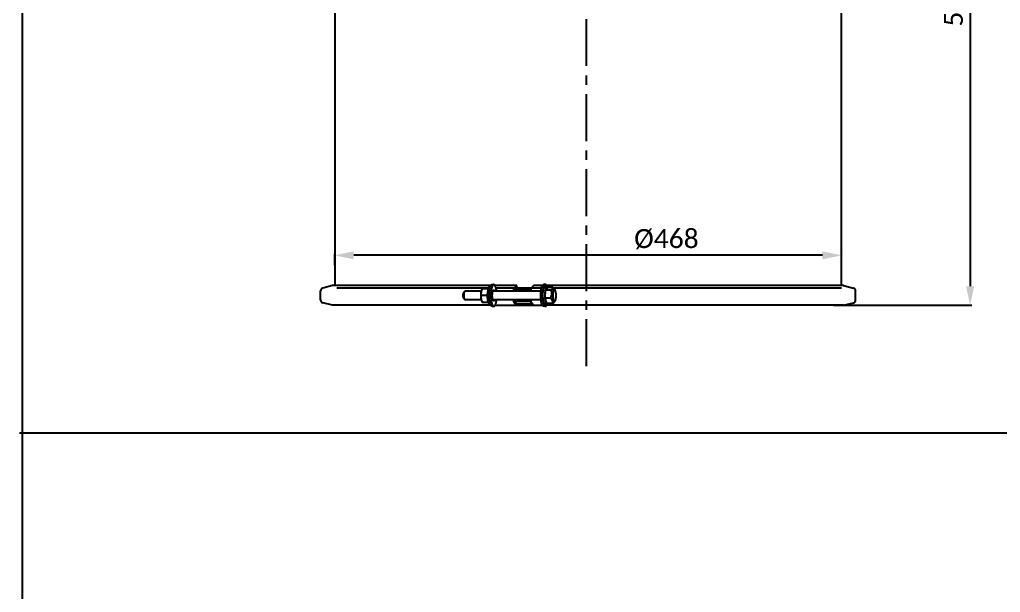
# Model space of a CAD drawing. Header units: millimetres. Extents: x 971 to 5173, y 8 to 3808.
# Drawn here: x 971 to 1877, y 1908 to 2437 of the extents above; entities that cross this region are included whole.
import ezdxf

# ---------------------------------------------------------------- set-up
doc = ezdxf.new("R2010")
doc.units = ezdxf.units.MM
doc.header["$LTSCALE"] = 115.5
doc.header["$PDMODE"] = 3
doc.header["$PDSIZE"] = 8
doc.linetypes.add('CENTER', pattern=[0.6, 0.375, -0.075, 0.075, -0.075])
doc.layers.get('0').update_dxf_attribs({"linetype": 'CONTINUOUS'})
doc.layers.get('Defpoints').update_dxf_attribs({"linetype": 'CONTINUOUS'})
doc.styles.get("Standard").update_dxf_attribs({"font": 'calibri.ttf'})
doc.dimstyles.new('DIMSTYLE_4', dxfattribs={"dimtxt": 17.5, "dimasz": 17.5, "dimexe": 1.5, "dimexo": 1, "dimgap": 0.875, "dimtad": 1, "dimdec": 0, "dimdsep": 46, "dimtxsty": 'Standard', "dimblk": '_FILLED', "dimblk1": '_FILLED', "dimblk2": '_FILLED', "dimcen": 0.09, "dimazin": 2, "dimtp": 0.01, "dimtm": 0.01, "dimtfac": 1, "dimtdec": 0, "dimtofl": 0, "dimtmove": 0, "dimatfit": 3, "dimldrblk": '_FILLED', "dimfxl": 1, "dimtolj": 1, "dimarcsym": 0})

# ---------------------------------------------------------------- blocks, each defined once
blk = doc.blocks.new('_FILLED')
at = {"color": 0, "linetype": 'ByBlock'}
blk.add_solid([(0, 0), (-1, 0.214), (-1, -0.214)], dxfattribs=at)
blk = doc.blocks.new('*D117')
at = {"color": 0, "linetype": 'Continuous', "lineweight": -2}
for p, q in [((1660.68, 2723.27), (1850.03, 2723.27)), ((1848.53, 2705.77), (1848.53, 2190.72)), ((1722.37, 2173.22), (1850.03, 2173.22))]:
    blk.add_line(p, q, dxfattribs=at)
at = {"layer": 'Defpoints', "color": 0}
for p in [(1659.68, 2723.27), (1721.37, 2173.22), (1848.53, 2173.22)]:
    blk.add_point(p, dxfattribs=at)
at = {"color": 0, "linetype": 'ByBlock', "lineweight": -2, "xscale": 17.5, "yscale": 17.5, "zscale": 17.5}
for p, rotation in [((1848.53, 2723.27), 89.99999999999997), ((1848.53, 2173.22), 270)]:
    blk.add_blockref('_FILLED', p, dxfattribs=dict(at, rotation=rotation))
at = {"color": 0, "insert": (1824.32, 2448.24), "char_height": 17.5, "attachment_point": 2, "rotation": 90, "line_spacing_factor": 0.9}
blk.add_mtext('\\A1; {\\A1;550}', dxfattribs=at)
blk = doc.blocks.new('*D118')
at = {"color": 0, "linetype": 'Continuous', "lineweight": -2}
for p, q in [((1261.69, 2210.27), (1261.69, 2220.84)), ((1729.68, 2190.77), (1729.68, 2220.84)), ((1712.18, 2219.34), (1279.19, 2219.34))]:
    blk.add_line(p, q, dxfattribs=at)
at = {"layer": 'Defpoints', "color": 0}
for p in [(1261.69, 2219.34), (1261.69, 2209.27), (1729.68, 2189.77)]:
    blk.add_point(p, dxfattribs=at)
at = {"color": 0, "linetype": 'ByBlock', "lineweight": -2, "xscale": 17.5, "yscale": 17.5, "zscale": 17.5, "rotation": 180}
blk.add_blockref('_FILLED', (1261.69, 2219.34), dxfattribs=at)
at = {"color": 0, "linetype": 'ByBlock', "lineweight": -2, "xscale": 17.5, "yscale": 17.5, "zscale": 17.5}
blk.add_blockref('_FILLED', (1729.68, 2219.34), dxfattribs=at)
at = {"color": 0, "insert": (1567.99, 2243.55), "char_height": 17.5, "attachment_point": 2, "line_spacing_factor": 0.9}
blk.add_mtext('\\A1;%%c468', dxfattribs=at)

msp = doc.modelspace()

# ---------------------------------------------------------------- linework, layer by layer
at = {"color": 0, "linetype": 'Continuous'}
for p, q in [((973.10021, 2120.13555), (973.10021, 3808.11742)), ((1261.68562, 2543.26878), (1261.68562, 2191.32008)), ((1729.67912, 2191.32008), (1729.67912, 2543.26878)), ((1248.57912, 2178.04764), (1248.57912, 2186.48991)), ((1259.68737, 2191.32008), (1250.54253, 2189.01077)), ((1405.73487, 2191.32008), (1259.68737, 2191.32008)), ((1263.68239, 2189.26878), (1403.8542, 2189.26878)), ((1380.94241, 2185.13921), (1381.8215, 2186.09602)), ((1397.23457, 2186.26878), (1382.14612, 2186.26878)), ((1397.74915, 2187.88183), (1398.13768, 2188.69299)), ((1398.13756, 2188.69302), (1398.19669, 2188.81499)), ((1398.19669, 2188.81499), (1403.60781, 2188.81499)), ((1403.68743, 2188.8132), (1403.60781, 2188.81499)), ((1405.45403, 2190.76878), (1405.19202, 2190.76878)), ((1406.92046, 2192.26878), (1408.55288, 2192.26878)), ((1452.09117, 2186.26878), (1407.71898, 2186.26878)), ((1429.80076, 2191.32008), (1409.73062, 2191.32008)), ((1410.54049, 2189.26878), (1452.65945, 2189.26878)), ((1426.69983, 2186.26878), (1426.69983, 2186.48991)), ((1427.14648, 2186.48991), (1427.14648, 2186.26878)), ((1429.80076, 2191.32008), (1427.24793, 2189.01077)), ((1442.98379, 2187.26878), (1427.25212, 2187.26878)), ((1429.35739, 2189.26878), (1429.91011, 2189.76878)), ((1429.91011, 2189.76878), (1429.80076, 2191.32008)), ((1442.95588, 2186.48991), (1442.95588, 2186.26878)), ((1443.37481, 2189.01077), (1445.32603, 2191.32008)), ((1453.46899, 2191.32008), (1445.32603, 2191.32008)), ((1456.27711, 2192.26878), (1454.64469, 2192.26878)), ((1456.02703, 2179.78601), (1456.41607, 2187.16535)), ((1458.00555, 2190.76878), (1456.27711, 2190.76878)), ((1456.41607, 2187.16535), (1458.39458, 2189.64812)), ((1461.20479, 2187.16535), (1456.41607, 2187.16535)), ((1731.67086, 2191.32008), (1457.46074, 2191.32008)), ((1463.18331, 2189.64812), (1458.39458, 2189.64812)), ((1463.75771, 2189.06979), (1463.18331, 2189.64812)), ((1463.56007, 2189.26878), (1729.67912, 2189.26878)), ((1464.99754, 2187.7195), (1463.7571, 2189.0696)), ((1731.67086, 2191.32008), (1740.8157, 2189.01077)), ((1742.77912, 2178.04764), (1742.77912, 2186.48991)), ((1259.68737, 2173.21747), (1250.54253, 2175.52678)), ((1380.94241, 2179.39834), (1381.8215, 2178.44153)), ((1397.23683, 2178.26878), (1382.14612, 2178.26878)), ((1402.53769, 2182.36222), (1397.12657, 2182.36222)), ((1397.74915, 2176.65572), (1398.15179, 2175.8151)), ((1403.56263, 2175.816), (1398.15151, 2175.816)), ((1403.68695, 2175.72256), (1400.24656, 2175.72256)), ((1403.56263, 2175.816), (1403.65835, 2175.81384)), ((1452.09264, 2178.26878), (1407.71632, 2178.26878)), ((1426.69983, 2178.04764), (1426.69983, 2178.26878)), ((1427.14648, 2178.26878), (1427.14648, 2178.04764)), ((1427.24793, 2175.52678), (1429.80076, 2173.21747)), ((1427.25163, 2177.26878), (1442.98379, 2177.26878)), ((1429.91011, 2174.76878), (1427.35884, 2177.07667)), ((1429.80076, 2173.21747), (1429.91011, 2174.76878)), ((1429.91011, 2174.76878), (1444.01527, 2174.76878)), ((1442.95588, 2178.26878), (1442.95588, 2178.04764)), ((1445.32603, 2173.21747), (1443.37481, 2175.52678)), ((1457.61651, 2174.88943), (1456.02703, 2179.78601)), ((1460.81576, 2179.78601), (1456.02703, 2179.78601)), ((1462.40524, 2174.88943), (1457.61651, 2174.88943)), ((1464.99754, 2176.81805), (1464.28315, 2176.04051)), ((1731.67086, 2173.21747), (1740.8157, 2175.52678)), ((1405.74649, 2173.21747), (1259.68737, 2173.21747)), ((1405.46124, 2173.76878), (1405.19202, 2173.76878)), ((1406.92046, 2172.26878), (1408.55288, 2172.26878)), ((1409.73847, 2173.21747), (1453.46105, 2173.21747)), ((1456.27711, 2172.26878), (1454.64469, 2172.26878)), ((1458.00555, 2173.76878), (1456.27711, 2173.76878)), ((1731.67086, 2173.21747), (1457.4528, 2173.21747)), ((973.10021, 355.03527), (973.10021, 2120.13555)), ((970.51567, 2055.24368), (3070.51567, 2055.24368))]:
    msp.add_line(p, q, dxfattribs=at)
at = {"color": 0, "linetype": 'CENTER'}
msp.add_line((1494.11921, 2117.02165), (1494.11921, 2860.61024), dxfattribs=at)
at = {"color": 0, "linetype": 'Continuous'}
for centre, radius, start, end in [((1251.17912, 2186.48991), 2.6, 104.1723377, 180), ((1390.38004, 2186.7431), 13.38905, 8.1652112, 8.90204839), ((1403.51026, 2184.68844), 4.53212, 20.55995982, 21.17013838), ((1403.49809, 2184.68365), 4.5452, 20.441413, 21.15502388), ((1435.6373, 2186.49737), 8.93747, 175.02762209, 180.04785371), ((1454.62822, 2186.49776), 11.67234, 176.19653243, 180.03852118), ((1740.17912, 2186.48991), 2.6, 0, 75.8276623), ((1251.17912, 2178.04764), 2.6, 180, 255.8276623), ((1387.97402, 2189.49061), 16.21464, 333.91991185, 336.40665142), ((1387.19508, 2175.07756), 16.98416, 22.97648574, 25.39835071), ((1390.02029, 2178.00049), 13.71739, 350.83665287, 351.6451271), ((1403.50592, 2179.851), 4.53685, 338.83027922, 339.47680081), ((1403.49987, 2179.85308), 4.54325, 338.86857227, 339.50876868), ((1384.52862, 2181.49989), 26.7784, 351.73010352, 353.04958871), ((1435.6373, 2178.04018), 8.93747, 179.95214629, 184.97237791), ((1454.62822, 2178.03979), 11.67234, 179.96147882, 183.80346757), ((1448.384, 2186.52089), 14.13885, 331.5534388, 332.83987665), ((1740.17912, 2178.04764), 2.6, 284.1723377, 0)]:
    msp.add_arc(centre, radius, start, end, dxfattribs=at)
for points, knots in [([(1380.38665, 2181.37258), (1380.35268, 2181.76132), (1380.33131, 2182.53063), (1380.41528, 2183.60762), (1380.57635, 2184.40502), (1380.7685, 2184.89108), (1380.88076, 2185.07204), (1380.94237, 2185.13912)], [0, 0, 0, 0, 0.302649995, 0.595240322, 0.837108365, 0.929358043, 1, 1, 1, 1]), ([(1381.08048, 2181.07385), (1381.03519, 2181.59217), (1381.00669, 2182.61794), (1381.11866, 2184.05397), (1381.33344, 2185.1172), (1381.58967, 2185.76529), (1381.73933, 2186.00659), (1381.8215, 2186.09602)], [0, 0, 0, 0, 0.302641723, 0.5952403, 0.837108395, 0.929358326, 1, 1, 1, 1]), ([(1381.8215, 2186.09602), (1381.84621, 2186.1229), (1381.93454, 2186.20923), (1382.05822, 2186.26877), (1382.14612, 2186.26875)], [0, 0, 0, 0, 0.293481195, 1, 1, 1, 1]), ([(1397.74913, 2176.65577), (1397.63329, 2176.89762), (1397.42774, 2177.45488), (1397.19369, 2178.38771), (1397.01307, 2179.4691), (1396.8935, 2180.65776), (1396.83998, 2181.90844), (1396.85475, 2183.173), (1396.9372, 2184.40269), (1397.03934, 2185.2023), (1397.10313, 2185.58695)], [0, 0, 0, 0, 0.088871402, 0.196060637, 0.318420341, 0.451873807, 0.591754745, 0.733076786, 0.87078207, 1, 1, 1, 1]), ([(1397.12657, 2182.36222), (1397.04396, 2182.88982), (1396.93825, 2183.96756), (1397.01499, 2185.05093), (1397.10416, 2185.58861)], [0, 0, 0, 0, 0.494908365, 1, 1, 1, 1]), ([(1397.10313, 2185.58695), (1397.1754, 2186.02274), (1397.30405, 2186.6425), (1397.54328, 2187.40302), (1397.67757, 2187.73238), (1397.74909, 2187.88171)], [0, 0, 0, 0, 0.55443514, 0.792193061, 1, 1, 1, 1]), ([(1397.10416, 2185.58861), (1397.16844, 2185.97625), (1397.35044, 2186.75172), (1397.61977, 2187.50034), (1397.77188, 2187.8716)], [0, 0, 0, 0, 0.494788387, 1, 1, 1, 1]), ([(1397.77188, 2187.8716), (1397.80017, 2187.94065), (1397.91607, 2188.21709), (1398.04043, 2188.48995), (1398.13768, 2188.69299)], [0, 0, 0, 0, 0.24894866, 1, 1, 1, 1]), ([(1405.19203, 2173.76879), (1405.09936, 2173.76878), (1404.89972, 2173.81321), (1404.62483, 2173.99588), (1404.36427, 2174.283), (1404.1166, 2174.67128), (1403.88305, 2175.15706), (1403.66621, 2175.73511), (1403.46881, 2176.39845), (1403.22643, 2177.42304), (1402.99754, 2178.8505), (1402.84014, 2180.68305), (1402.80063, 2182.59823), (1402.85536, 2183.88993), (1402.9048, 2184.53122)], [0, 0, 0, 0, 0.024197182, 0.051764281, 0.084925351, 0.124759469, 0.171616367, 0.225412202, 0.285788004, 0.352194063, 0.500188292, 0.66273283, 0.832071122, 1, 1, 1, 1]), ([(1402.9048, 2184.53122), (1402.96577, 2185.32228), (1403.10112, 2186.46225), (1403.40001, 2187.88969), (1403.58188, 2188.52957), (1403.68204, 2188.82556)], [0, 0, 0, 0, 0.544281489, 0.785635716, 1, 1, 1, 1]), ([(1403.68204, 2188.82556), (1403.77781, 2189.10861), (1403.93301, 2189.50686), (1404.18755, 2189.98113), (1404.37557, 2190.26086), (1404.5702, 2190.48264), (1404.77127, 2190.64494), (1404.97878, 2190.74548), (1405.12306, 2190.76876), (1405.19198, 2190.76877)], [0, 0, 0, 0, 0.34613021, 0.493178713, 0.622789392, 0.735729471, 0.833771411, 0.920166219, 1, 1, 1, 1]), ([(1405.6306, 2173.40028), (1405.44709, 2173.74279), (1405.11991, 2174.54699), (1404.74335, 2175.91059), (1404.44473, 2177.51463), (1404.23651, 2179.29869), (1404.12736, 2181.19587), (1404.12174, 2183.13392), (1404.21991, 2185.03891), (1404.35696, 2186.28559), (1404.44478, 2186.88937)], [0, 0, 0, 0, 0.085106745, 0.189224561, 0.309513278, 0.442086419, 0.582397337, 0.725513171, 0.866364247, 1, 1, 1, 1]), ([(1404.44478, 2186.88937), (1404.50134, 2187.2783), (1404.62674, 2188.02189), (1404.86315, 2189.07294), (1405.13633, 2189.9992), (1405.4409, 2190.78448), (1405.77219, 2191.41639), (1406.12473, 2191.88649), (1406.45585, 2192.15066), (1406.72516, 2192.25231), (1406.8567, 2192.26878), (1406.92054, 2192.26877)], [0, 0, 0, 0, 0.189544635, 0.36349099, 0.519258194, 0.654848259, 0.769116026, 0.862248648, 0.936802648, 0.969211331, 1, 1, 1, 1]), ([(1406.07719, 2186.88937), (1405.98938, 2186.28559), (1405.85233, 2185.03891), (1405.75415, 2183.13392), (1405.75977, 2181.19587), (1405.86893, 2179.29869), (1406.07714, 2177.51463), (1406.37576, 2175.91059), (1406.75232, 2174.54699), (1407.07951, 2173.74279), (1407.26302, 2173.40028)], [0, 0, 0, 0, 0.13363575, 0.274486825, 0.417602658, 0.557913576, 0.690486717, 0.810775435, 0.914893254, 1, 1, 1, 1]), ([(1408.55286, 2192.26877), (1408.48902, 2192.26877), (1408.35749, 2192.25227), (1408.08818, 2192.15063), (1407.75708, 2191.88642), (1407.40455, 2191.41631), (1407.07328, 2190.7844), (1406.76873, 2189.99913), (1406.49555, 2189.07288), (1406.25916, 2188.02186), (1406.13376, 2187.27829), (1406.07719, 2186.88937)], [0, 0, 0, 0, 0.030788763, 0.063197232, 0.137753109, 0.230887638, 0.345156451, 0.480746654, 0.636512121, 0.810459409, 1, 1, 1, 1]), ([(1407.90795, 2177.83453), (1407.81619, 2178.00578), (1407.6526, 2178.40789), (1407.46434, 2179.08969), (1407.31498, 2179.89171), (1407.17324, 2181.10818), (1407.12911, 2182.68642), (1407.22489, 2183.95927), (1407.31504, 2184.57907)], [0, 0, 0, 0, 0.085127789, 0.189268704, 0.309585172, 0.442188198, 0.725571049, 1, 1, 1, 1]), ([(1407.31504, 2184.57907), (1407.34332, 2184.77352), (1407.40602, 2185.1453), (1407.52421, 2185.6708), (1407.66078, 2186.13393), (1407.81312, 2186.52654), (1407.97855, 2186.84253), (1408.15537, 2187.07751), (1408.34451, 2187.22989), (1408.48775, 2187.26876), (1408.55284, 2187.26877)], [0, 0, 0, 0, 0.189608928, 0.363642361, 0.519463712, 0.65511349, 0.769430161, 0.862605846, 0.937195024, 1, 1, 1, 1]), ([(1408.55284, 2187.26877), (1408.60985, 2187.26878), (1408.77091, 2187.23076), (1409.00363, 2187.02927), (1409.13271, 2186.82452), (1409.19781, 2186.70302)], [0, 0, 0, 0, 0.191417051, 0.537221993, 1, 1, 1, 1]), ([(1411.11025, 2186.27806), (1411.05796, 2186.70607), (1410.9387, 2187.52673), (1410.70528, 2188.69038), (1410.42859, 2189.72108), (1410.11452, 2190.59871), (1409.76976, 2191.30622), (1409.44375, 2191.7711), (1409.16645, 2192.03326), (1408.96591, 2192.16769), (1408.76105, 2192.25), (1408.62073, 2192.26877), (1408.55286, 2192.26877)], [0, 0, 0, 0, 0.189160019, 0.363623164, 0.520361933, 0.656960055, 0.771875182, 0.864937027, 0.903947279, 0.938696847, 0.970227152, 1, 1, 1, 1]), ([(1409.19781, 2186.70302), (1409.21505, 2186.67085), (1409.28663, 2186.53012), (1409.34739, 2186.38405), (1409.38977, 2186.27034)], [0, 0, 0, 0, 0.231217336, 1, 1, 1, 1]), ([(1427.24793, 2189.01077), (1427.07325, 2188.85276), (1426.86207, 2188.23582), (1426.76631, 2187.64585), (1426.73346, 2187.27203)], [0, 0, 0, 0, 0.385636804, 1, 1, 1, 1]), ([(1427.14648, 2186.48991), (1427.14648, 2186.56391), (1427.15562, 2186.82663), (1427.1888, 2187.09278), (1427.25152, 2187.2715)], [0, 0, 0, 0, 0.28092648, 1, 1, 1, 1]), ([(1442.98159, 2187.27203), (1443.00658, 2187.64412), (1443.08481, 2188.22452), (1443.22943, 2188.83871), (1443.37481, 2189.01077)], [0, 0, 0, 0, 0.623433533, 1, 1, 1, 1]), ([(1452.0125, 2178.93834), (1451.95009, 2179.57128), (1451.86331, 2180.85806), (1451.83939, 2182.79419), (1451.91952, 2184.71039), (1452.10042, 2186.53355), (1452.3745, 2188.19499), (1452.73067, 2189.63188), (1453.10216, 2190.65549), (1453.44194, 2191.31065), (1453.62196, 2191.5802), (1453.71498, 2191.69789)], [0, 0, 0, 0, 0.14604904, 0.295957578, 0.444428029, 0.58622084, 0.716425795, 0.830741965, 0.925823257, 0.965554137, 1, 1, 1, 1]), ([(1455.3474, 2191.69789), (1455.25438, 2191.5802), (1455.07436, 2191.31065), (1454.73457, 2190.65549), (1454.36309, 2189.63188), (1454.00692, 2188.19499), (1453.73284, 2186.53355), (1453.55194, 2184.71039), (1453.47181, 2182.79419), (1453.49573, 2180.85806), (1453.58251, 2179.57128), (1453.64492, 2178.93834)], [0, 0, 0, 0, 0.034445862, 0.074176741, 0.169258032, 0.2835742, 0.413779155, 0.555571966, 0.704042418, 0.853950958, 1, 1, 1, 1]), ([(1453.71498, 2191.69789), (1453.78445, 2191.78579), (1453.9246, 2191.94277), (1454.15768, 2192.12782), (1454.39806, 2192.24232), (1454.5649, 2192.26876), (1454.6447, 2192.26876)], [0, 0, 0, 0, 0.298347978, 0.55806781, 0.787510785, 1, 1, 1, 1]), ([(1456.27712, 2173.76879), (1456.18444, 2173.76878), (1455.98481, 2173.81321), (1455.70992, 2173.99588), (1455.44935, 2174.283), (1455.20168, 2174.67128), (1454.96813, 2175.15706), (1454.75129, 2175.73511), (1454.5539, 2176.39845), (1454.31151, 2177.42304), (1454.08263, 2178.8505), (1453.92523, 2180.68305), (1453.88572, 2182.59823), (1453.94045, 2183.88993), (1453.98988, 2184.53122)], [0, 0, 0, 0, 0.024197182, 0.051764281, 0.084925351, 0.124759469, 0.171616367, 0.225412202, 0.285788004, 0.352194063, 0.500188292, 0.66273283, 0.832071122, 1, 1, 1, 1]), ([(1453.98988, 2184.53122), (1454.02328, 2184.96456), (1454.10759, 2185.80131), (1454.29281, 2186.99628), (1454.5283, 2188.0677), (1454.80756, 2188.98879), (1455.12288, 2189.73642), (1455.42716, 2190.23249), (1455.69061, 2190.51478), (1455.88103, 2190.65917), (1456.07679, 2190.74826), (1456.21212, 2190.76876), (1456.27706, 2190.76877)], [0, 0, 0, 0, 0.187254579, 0.362159496, 0.520717274, 0.659546804, 0.776207968, 0.869712469, 0.908241567, 0.9419807, 0.972020823, 1, 1, 1, 1]), ([(1456.27706, 2192.26876), (1456.19727, 2192.26876), (1456.03044, 2192.24231), (1455.79008, 2192.1278), (1455.557, 2191.94276), (1455.41686, 2191.78579), (1455.3474, 2191.69789)], [0, 0, 0, 0, 0.212491838, 0.441934274, 0.701643911, 1, 1, 1, 1]), ([(1455.71832, 2184.53122), (1455.63357, 2183.43169), (1455.60188, 2181.78178), (1455.73444, 2179.6279), (1455.91743, 2178.1207), (1456.17669, 2176.7712), (1456.45915, 2175.77453), (1456.72349, 2175.10024), (1456.92403, 2174.68793), (1457.13477, 2174.3473), (1457.29287, 2174.15563), (1457.37397, 2174.0754)], [0, 0, 0, 0, 0.30712138, 0.45832534, 0.600785387, 0.729627955, 0.840723753, 0.888656065, 0.931173391, 0.968230239, 1, 1, 1, 1]), ([(1458.00551, 2190.76877), (1457.94057, 2190.76876), (1457.80523, 2190.74826), (1457.60948, 2190.65917), (1457.41905, 2190.51478), (1457.1556, 2190.23249), (1456.85133, 2189.73642), (1456.536, 2188.98879), (1456.25674, 2188.0677), (1456.02126, 2186.99628), (1455.83603, 2185.80131), (1455.75173, 2184.96456), (1455.71832, 2184.53122)], [0, 0, 0, 0, 0.027979177, 0.058019299, 0.091758432, 0.13028753, 0.223792029, 0.340453193, 0.479282723, 0.637840501, 0.812745419, 1, 1, 1, 1]), ([(1457.74273, 2190.77967), (1457.6428, 2191.00048), (1457.44098, 2191.39225), (1457.12744, 2191.81627), (1456.86246, 2192.05468), (1456.67071, 2192.17703), (1456.47527, 2192.25181), (1456.34179, 2192.26877), (1456.27706, 2192.26876)], [0, 0, 0, 0, 0.331775798, 0.601778647, 0.715778149, 0.817994126, 0.911390017, 1, 1, 1, 1]), ([(1458.63712, 2190.46215), (1458.54514, 2190.55313), (1458.39543, 2190.67096), (1458.16956, 2190.75511), (1458.05912, 2190.76878), (1458.00551, 2190.76877)], [0, 0, 0, 0, 0.540474066, 0.776010019, 1, 1, 1, 1]), ([(1459.18028, 2189.65398), (1459.10188, 2189.81402), (1458.94373, 2190.0996), (1458.74194, 2190.35846), (1458.63712, 2190.46215)], [0, 0, 0, 0, 0.547254599, 1, 1, 1, 1]), ([(1461.20479, 2187.16535), (1461.44584, 2186.61235), (1461.85755, 2185.46338), (1462.07313, 2183.62043), (1461.74387, 2181.77181), (1461.24883, 2180.62275), (1460.96383, 2180.06681)], [0, 0, 0, 0, 0.245490871, 0.493846729, 0.745761531, 1, 1, 1, 1]), ([(1463.18331, 2189.64812), (1463.30009, 2189.46992), (1463.43965, 2189.1551), (1463.36246, 2188.70479), (1463.15541, 2188.37199), (1462.81656, 2188.0535), (1462.17151, 2187.6161), (1461.60681, 2187.34409), (1461.20479, 2187.16535)], [0, 0, 0, 0, 0.1743371, 0.2618634, 0.363772075, 0.489294328, 0.640000177, 1, 1, 1, 1]), ([(1464.99769, 2187.71929), (1464.88725, 2187.83957), (1464.66882, 2187.99942), (1464.33946, 2187.9417), (1464.12146, 2187.78724), (1463.91877, 2187.53866), (1463.72865, 2187.19812), (1463.55272, 2186.7701), (1463.32909, 2186.05176), (1463.11758, 2184.99213), (1462.96892, 2183.58829), (1462.92699, 2182.08939), (1462.97344, 2181.07177), (1463.01755, 2180.56697)], [0, 0, 0, 0, 0.058230899, 0.084130116, 0.114179409, 0.151605142, 0.19773228, 0.252778829, 0.316364629, 0.465765253, 0.637154999, 0.819299629, 1, 1, 1, 1]), ([(1464.99758, 2176.81814), (1465.11458, 2176.94551), (1465.32762, 2177.28921), (1465.57665, 2177.91682), (1465.78964, 2178.70899), (1466.02181, 2179.99838), (1466.15724, 2181.77241), (1466.11739, 2183.23241), (1466.05289, 2183.97058)], [0, 0, 0, 0, 0.070624857, 0.162851457, 0.275330191, 0.404893249, 0.697428529, 1, 1, 1, 1]), ([(1466.05289, 2183.97058), (1466.01607, 2184.39185), (1465.91973, 2185.17968), (1465.69286, 2186.2516), (1465.40682, 2187.09516), (1465.1467, 2187.55701), (1464.99769, 2187.71929)], [0, 0, 0, 0, 0.322005195, 0.60384597, 0.832240352, 1, 1, 1, 1]), ([(1380.94242, 2179.39835), (1380.86392, 2179.48378), (1380.72686, 2179.72698), (1380.50548, 2180.38201), (1380.42297, 2180.95694), (1380.38665, 2181.37258)], [0, 0, 0, 0, 0.167843754, 0.396371273, 1, 1, 1, 1]), ([(1381.8215, 2178.44156), (1381.71683, 2178.55545), (1381.53409, 2178.87974), (1381.23893, 2179.75312), (1381.12891, 2180.51967), (1381.08048, 2181.07385)], [0, 0, 0, 0, 0.167848641, 0.396382437, 1, 1, 1, 1]), ([(1382.14612, 2178.2688), (1382.11846, 2178.2688), (1381.9931, 2178.28588), (1381.88724, 2178.37003), (1381.8215, 2178.44156)], [0, 0, 0, 0, 0.221627538, 1, 1, 1, 1]), ([(1397.77606, 2176.66663), (1397.5877, 2177.13019), (1397.2624, 2178.06711), (1396.98577, 2179.51324), (1396.94683, 2180.95419), (1397.05175, 2181.89823), (1397.12657, 2182.36222)], [0, 0, 0, 0, 0.258429226, 0.510698254, 0.757264165, 1, 1, 1, 1]), ([(1398.15151, 2175.816), (1398.11817, 2175.88627), (1397.98708, 2176.16714), (1397.86346, 2176.45153), (1397.77606, 2176.66663)], [0, 0, 0, 0, 0.250932532, 1, 1, 1, 1]), ([(1400.24656, 2175.72256), (1400.0855, 2175.72616), (1399.77975, 2175.73329), (1399.34945, 2175.74457), (1398.979, 2175.75589), (1398.67714, 2175.76723), (1398.47108, 2175.77726), (1398.3436, 2175.78573), (1398.27486, 2175.79141), (1398.22325, 2175.79703), (1398.18619, 2175.80244), (1398.1649, 2175.80769), (1398.15329, 2175.81198), (1398.15179, 2175.8151)], [0, 0, 0, 0, 0.230209916, 0.437028163, 0.615096163, 0.759803857, 0.868712191, 0.909821055, 0.942445886, 0.967104386, 0.984402759, 0.995050817, 1, 1, 1, 1]), ([(1408.55292, 2177.26878), (1408.49591, 2177.26877), (1408.33485, 2177.30679), (1408.10213, 2177.50828), (1407.97305, 2177.71303), (1407.90795, 2177.83453)], [0, 0, 0, 0, 0.191417051, 0.537221993, 1, 1, 1, 1]), ([(1408.5528, 2172.26878), (1408.61665, 2172.26877), (1408.74819, 2172.28524), (1409.0175, 2172.38689), (1409.34862, 2172.65106), (1409.70116, 2173.12116), (1410.03244, 2173.75307), (1410.33701, 2174.53835), (1410.61019, 2175.46461), (1410.8466, 2176.51566), (1410.972, 2177.25925), (1411.02857, 2177.64818)], [0, 0, 0, 0, 0.030788669, 0.063197351, 0.137751351, 0.230883972, 0.345151737, 0.480741802, 0.636509006, 0.810455363, 1, 1, 1, 1]), ([(1409.38806, 2178.26265), (1409.33363, 2178.11701), (1409.22277, 2177.85901), (1409.04602, 2177.5752), (1408.89274, 2177.41392), (1408.75356, 2177.30903), (1408.63023, 2177.26879), (1408.55292, 2177.26878)], [0, 0, 0, 0, 0.342273114, 0.616911013, 0.730303831, 0.829818482, 1, 1, 1, 1]), ([(1426.73346, 2177.26552), (1426.76631, 2176.89171), (1426.86207, 2176.30173), (1427.07325, 2175.68479), (1427.24793, 2175.52678)], [0, 0, 0, 0, 0.614363196, 1, 1, 1, 1]), ([(1427.25122, 2177.26692), (1427.2331, 2177.31854), (1427.16562, 2177.57361), (1427.14648, 2177.83912), (1427.14648, 2178.04764)], [0, 0, 0, 0, 0.207835513, 1, 1, 1, 1]), ([(1443.37481, 2175.52678), (1443.22943, 2175.69884), (1443.08481, 2176.31303), (1443.00658, 2176.89343), (1442.98159, 2177.26552)], [0, 0, 0, 0, 0.376566467, 1, 1, 1, 1]), ([(1454.64473, 2172.26879), (1454.57252, 2172.26878), (1454.42261, 2172.29015), (1454.20475, 2172.38359), (1453.99216, 2172.53558), (1453.69805, 2172.83242), (1453.35539, 2173.35641), (1452.99666, 2174.14983), (1452.67429, 2175.13074), (1452.39617, 2176.2773), (1452.16909, 2177.56406), (1452.05884, 2178.46833), (1452.0125, 2178.93834)], [0, 0, 0, 0, 0.028805064, 0.059520182, 0.093698391, 0.132409447, 0.225608743, 0.341362028, 0.479091204, 0.636809071, 0.811613882, 1, 1, 1, 1]), ([(1453.64492, 2178.93834), (1453.69126, 2178.46833), (1453.8015, 2177.56406), (1454.02859, 2176.2773), (1454.30671, 2175.13074), (1454.62907, 2174.14983), (1454.98781, 2173.35641), (1455.33047, 2172.83242), (1455.62458, 2172.53558), (1455.83717, 2172.38359), (1456.05503, 2172.29015), (1456.20494, 2172.26878), (1456.27715, 2172.26879)], [0, 0, 0, 0, 0.188386115, 0.363190925, 0.520908792, 0.658637968, 0.774391254, 0.867590551, 0.906301608, 0.940479817, 0.971194935, 1, 1, 1, 1]), ([(1458.00559, 2173.76878), (1458.11066, 2173.76879), (1458.34038, 2173.82758), (1458.64789, 2174.06175), (1458.93649, 2174.42478), (1459.10095, 2174.72123), (1459.18245, 2174.88801)], [0, 0, 0, 0, 0.185620452, 0.403217223, 0.672048655, 1, 1, 1, 1]), ([(1460.81576, 2179.78601), (1461.20501, 2179.41912), (1461.9071, 2178.68519), (1462.54082, 2177.60136), (1462.73517, 2176.7117), (1462.73569, 2175.87204), (1462.56087, 2175.2674), (1462.40524, 2174.88943)], [0, 0, 0, 0, 0.289604932, 0.548325328, 0.665979711, 0.778691286, 1, 1, 1, 1]), ([(1462.40524, 2174.88943), (1462.78187, 2175.05688), (1463.44361, 2175.37781), (1464.06324, 2175.80098), (1464.28308, 2176.04051)], [0, 0, 0, 0, 0.559036988, 1, 1, 1, 1]), ([(1463.01755, 2180.56697), (1463.07455, 2179.91474), (1463.20151, 2178.99403), (1463.50364, 2177.88649), (1463.75323, 2177.27058), (1464.02702, 2176.83156), (1464.30849, 2176.60353), (1464.53872, 2176.56218), (1464.76862, 2176.60696), (1464.91323, 2176.72632), (1464.99758, 2176.81814)], [0, 0, 0, 0, 0.3920543, 0.553956706, 0.686645897, 0.788318365, 0.862502455, 0.893886455, 0.925342769, 1, 1, 1, 1]), ([(1406.92039, 2172.26878), (1406.86423, 2172.26879), (1406.74927, 2172.28138), (1406.44289, 2172.38285), (1406.1325, 2172.6487), (1405.84145, 2173.03164), (1405.70029, 2173.27021), (1405.6306, 2173.40028)], [0, 0, 0, 0, 0.094097509, 0.192077469, 0.537262511, 0.752724647, 1, 1, 1, 1]), ([(1407.26302, 2173.40028), (1407.3105, 2173.31167), (1407.40641, 2173.1445), (1407.5825, 2172.88301), (1407.78875, 2172.63668), (1408.03502, 2172.42841), (1408.28993, 2172.29893), (1408.46804, 2172.2688), (1408.5528, 2172.26878)], [0, 0, 0, 0, 0.168192456, 0.322136354, 0.527031784, 0.703724437, 0.858184274, 1, 1, 1, 1]), ([(1456.27715, 2172.26879), (1456.35694, 2172.2688), (1456.52377, 2172.29524), (1456.76414, 2172.40975), (1456.99721, 2172.59479), (1457.13735, 2172.75177), (1457.20681, 2172.83966)], [0, 0, 0, 0, 0.212491838, 0.441934274, 0.701643911, 1, 1, 1, 1]), ([(1457.20681, 2172.83966), (1457.30784, 2172.96749), (1457.50252, 2173.26323), (1457.66144, 2173.57872), (1457.73986, 2173.75154)], [0, 0, 0, 0, 0.461934806, 1, 1, 1, 1]), ([(1457.37397, 2174.0754), (1457.46596, 2173.98442), (1457.61566, 2173.86659), (1457.84154, 2173.78245), (1457.95197, 2173.76877), (1458.00559, 2173.76878)], [0, 0, 0, 0, 0.540474066, 0.776010019, 1, 1, 1, 1])]:
    msp.add_open_spline(points, degree=3, knots=knots, dxfattribs=at)
for points in [[(1427.25152, 2187.2715), (1427.27532, 2187.33934), (1427.30397, 2187.41124), (1427.35728, 2187.45947)], [(1427.35884, 2177.07667), (1427.30481, 2177.12555), (1427.27535, 2177.19817), (1427.25122, 2177.26692)]]:
    msp.add_open_spline(points, degree=3, dxfattribs=at)

# ---------------------------------------------------------------- dimensions: what is measured, and where the dimension line sits
dim = msp.add_linear_dim(base=(1848.53231, 2173.21747), p1=(1659.67912, 2723.26878), p2=(1721.37173, 2173.21747), angle=270, text=' {\\A1;<>}', dimstyle='DIMSTYLE_4', override={"dimtxsty": 'Standard'}, dxfattribs=at)
dim.commit()
dim.dimension.update_dxf_attribs({"geometry": '*D117', "text_midpoint": (1848.53231, 2448.24312), "dimtype": 160})
dim = msp.add_linear_dim(base=(1261.68562, 2219.34301), p1=(1729.67912, 2189.76878), p2=(1261.68562, 2209.26903), angle=180, text='%%c<>', dimstyle='DIMSTYLE_4', dxfattribs=at)
dim.commit()
dim.dimension.update_dxf_attribs({"geometry": '*D118', "text_midpoint": (1567.98878, 2219.34301), "dimtype": 160})

doc.saveas('drawing.dxf')
